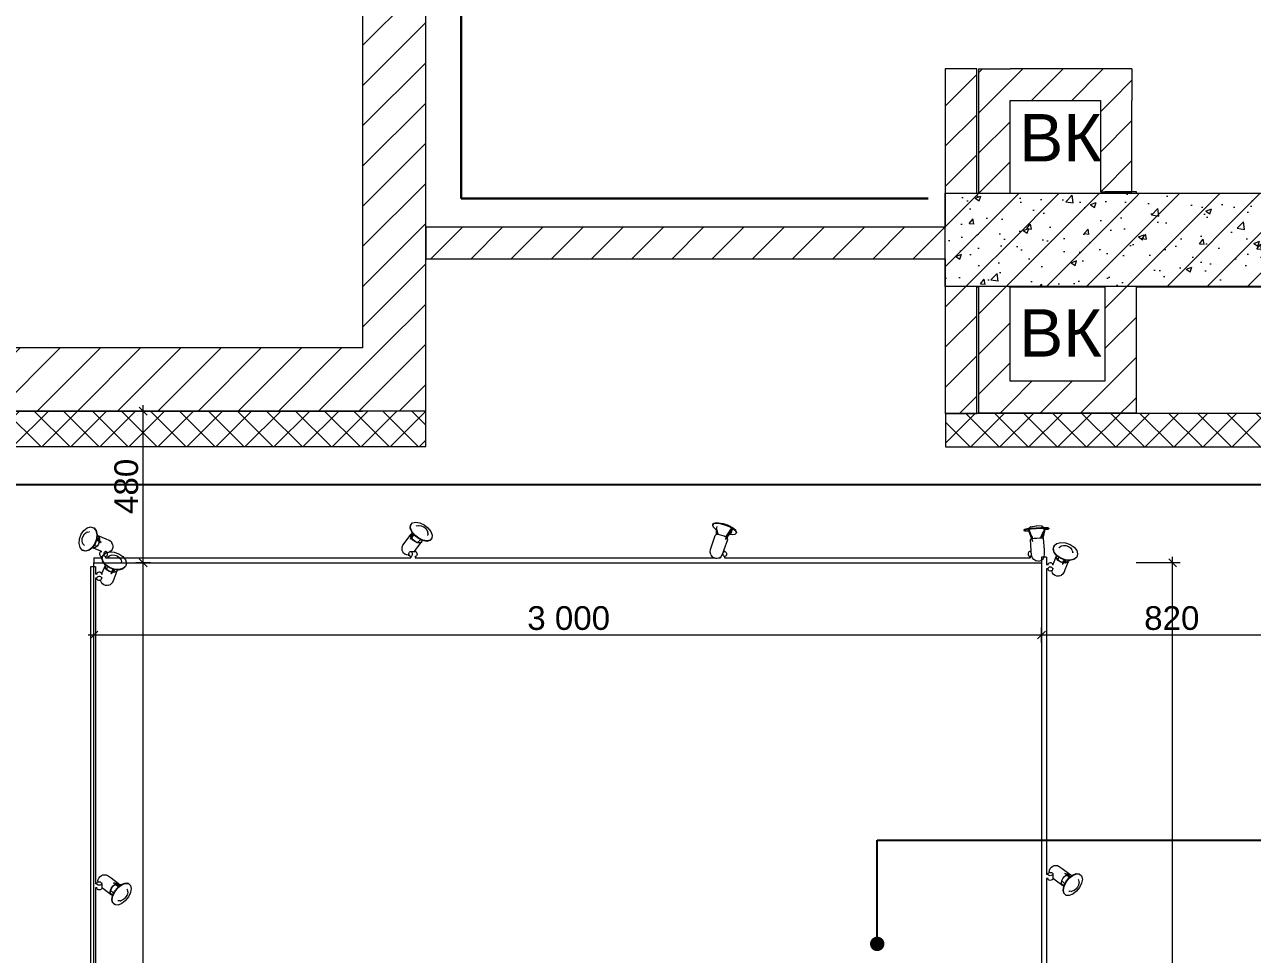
# Model space of a CAD drawing. Header units: millimetres. Extents: x 2336463 to 2579121, y 595385 to 778077.
# Drawn here: x 2346734 to 2350621, y 691897 to 694841 of the extents above; entities that cross this region are included whole.
import ezdxf

# ---------------------------------------------------------------- set-up
doc = ezdxf.new("R2010")
doc.units = ezdxf.units.MM
doc.header["$MEASUREMENT"] = 0
for name, color, linetype in [('+возводимые стены', 7, 'Continuous'), ('+светильники размеры', 7, 'Continuous'), ('сит план', 7, 'Continuous')]:
    doc.layers.add(name, color=color, linetype=linetype)
for name, color, linetype, lineweight in [('+возводимые стены_Ном._пера__1', 7, 'Continuous', 13), ('+возводимые стены_Ном._пера__101', 252, 'Continuous', 5), ('MEP - Электрооборудование.ЭО_Ном._пера__101', 252, 'Continuous', 5), ('сит план_Ном._пера__1', 7, 'Continuous', 13)]:
    doc.layers.add(name, color=color, linetype=linetype, lineweight=lineweight)
for name, color, linetype, lineweight, true_color in [('+возводимые стены_Ном._пера__169', 7, 'Continuous', 5, 0x68b353), ('+возводимые стены_Ном._пера__9', 7, 'Continuous', 15, 0x3dad99), ('+светильники размеры_Ном._пера__242', 7, 'Continuous', 13, 0x1b55b5), ('MEP - Электрооборудование.ЭО_Ном._пера__24', 7, 'Continuous', 30, 0x029e21), ('MEP - Электрооборудование.ЭО_Ном._пера__58', 7, 'Continuous', 5, 0xdf0000), ('сит план_Ном._пера__87', 7, 'Continuous', 20, 0x6a6a6a)]:
    doc.layers.add(name, color=color, linetype=linetype, lineweight=lineweight, true_color=true_color)
doc.styles.add('СГЕНЕРИР_СТИЛЬ_1', font='arial.ttf')
doc.linetypes.add('Сварной шов', pattern='A,0,[2,Р”РёР·Р°Р№РЅ РїСЂРѕРµРєС‚ СЂР°Р±РѕС‡РёР№1.Shx,S=0.079365,R=0,X=0,Y=0],-17,0', length=17)
doc.dimstyles.new('СГЕНЕРИР_СТИЛЬ__1', dxfattribs={"dimtxt": 75, "dimasz": 23.75, "dimexe": 0.18, "dimexo": 300, "dimgap": 0, "dimtad": 1, "dimtih": 1, "dimtoh": 1, "dimdec": 0, "dimzin": 0, "dimdsep": 46, "dimtxsty": 'СГЕНЕРИР_СТИЛЬ_1', "dimblk": 'ARROWHEAD_6', "dimblk1": 'ARROWHEAD_6', "dimblk2": 'ARROWHEAD_6', "dimcen": 0.09, "dimclrd": 256, "dimclre": 256, "dimclrt": 256, "dimazin": 0, "dimtfac": 1, "dimtdec": 4, "dimtmove": 0, "dimatfit": 3, "dimfxl": 0, "dimtolj": 1, "dimtzin": 0, "dimarcsym": 0})
doc.dimstyles.new('СГЕНЕРИР_СТИЛЬ__11', dxfattribs={"dimtxt": 0.18, "dimasz": 91.2, "dimexe": 0.18, "dimexo": 0.0625, "dimgap": 0, "dimtad": 0, "dimtih": 1, "dimtoh": 1, "dimdec": 4, "dimzin": 0, "dimdsep": 46, "dimcen": 0.09, "dimadec": 0, "dimazin": 0, "dimtfac": 1, "dimtdec": 4, "dimtmove": 0, "dimatfit": 3, "dimldrblk": 'ARROWHEAD_11', "dimfxl": 0, "dimtolj": 1, "dimtzin": 0, "dimarcsym": 0})
doc.dimstyles.new('СГЕНЕРИР_СТИЛЬ__2', dxfattribs={"dimtxt": 75, "dimasz": 23.75, "dimexe": 0.18, "dimexo": 300, "dimgap": 0, "dimtad": 1, "dimdec": 0, "dimzin": 0, "dimdsep": 46, "dimtxsty": 'СГЕНЕРИР_СТИЛЬ_1', "dimblk": 'ARROWHEAD_6', "dimblk1": 'ARROWHEAD_6', "dimblk2": 'ARROWHEAD_6', "dimcen": 0.09, "dimclrd": 256, "dimclre": 256, "dimclrt": 256, "dimazin": 0, "dimtfac": 1, "dimtdec": 4, "dimtmove": 0, "dimatfit": 3, "dimfxl": 0, "dimtolj": 1, "dimtzin": 0, "dimarcsym": 0})
pattern_1 = [(45, (2086872.015, 585813.686), (-45.961939, 45.961939), []), (135, (2086872.015, 585813.686), (45.961939, 45.961939), [])]
pattern_2 = [(45, (2086872.015, 585813.69), (-63.63961, 63.63961), [])]

# ---------------------------------------------------------------- blocks, each defined once
blk = doc.blocks.new('Стена_1278', base_point=(2347803.8, 695916.8))
at = {"layer": 'сит план_Ном._пера__87', "linetype": 'Continuous', "lineweight": 20, "true_color": 0x6a6a6a}
h = blk.add_hatch(dxfattribs=at)
h.set_pattern_fill('Блоки_Бетонные_Эффективные', color=251, style=0, pattern_type=2)
h.set_pattern_definition(pattern_2)
h.paths.add_polyline_path([(2348003.8, 693816.8), (2348003.8, 695916.8), (2347803.8, 695916.8), (2347803.8, 693816.8)])
h = blk.add_hatch(dxfattribs=at)
h.set_pattern_fill('Блоки_Бетонные_Эффективные', color=251, style=0, pattern_type=2)
h.set_pattern_definition(pattern_2)
h.paths.add_polyline_path([(2347803.8, 693616.8), (2348003.8, 693616.8), (2347803.8, 693816.8)])
h = blk.add_hatch(dxfattribs=at)
h.set_pattern_fill('Блоки_Бетонные_Эффективные', color=251, style=0, pattern_type=2)
h.set_pattern_definition(pattern_2)
h.paths.add_polyline_path([(2347803.8, 693816.8), (2348003.8, 693616.8), (2348003.8, 693816.8)])
at = {"layer": 'сит план_Ном._пера__1', "color": 7, "linetype": 'Continuous', "lineweight": 13, "flags": 128}
for points in [[(2347803.8, 695916.8), (2347803.8, 693816.8)], [(2348003.8, 695916.8), (2347803.8, 695916.8)], [(2348003.8, 693616.8), (2348003.8, 695916.8)], [(2348003.8, 693616.8), (2347803.8, 693616.8)]]:
    blk.add_lwpolyline(points, dxfattribs=at)
blk = doc.blocks.new('Стена_1279', base_point=(2347803.8, 693816.8))
at = {"layer": 'сит план_Ном._пера__87', "linetype": 'Continuous', "lineweight": 20, "true_color": 0x6a6a6a}
h = blk.add_hatch(dxfattribs=at)
h.set_pattern_fill('Блоки_Бетонные_Эффективные', color=251, style=0, pattern_type=2)
h.set_pattern_definition(pattern_2)
h.paths.add_polyline_path([(2347803.8, 693816.8), (2345803.8, 693816.8), (2345803.8, 693616.8), (2347803.8, 693616.8)])
at = {"layer": 'сит план_Ном._пера__1', "color": 7, "linetype": 'Continuous', "lineweight": 13, "flags": 128}
for points in [[(2347803.8, 693816.8), (2345803.8, 693816.8)], [(2345803.8, 693616.8), (2347803.8, 693616.8)]]:
    blk.add_lwpolyline(points, dxfattribs=at)
blk = doc.blocks.new('Стена_1280', base_point=(2349648.7, 694305.7))
at = {"layer": 'сит план_Ном._пера__87', "linetype": 'Continuous', "lineweight": 20, "true_color": 0x6a6a6a}
h = blk.add_hatch(dxfattribs=at)
h.set_pattern_fill('Блоки_Бетонные_Эффективные', color=251, style=0, pattern_type=2)
h.set_pattern_definition(pattern_2)
h.paths.add_polyline_path([(2349748.7, 694305.7), (2349748.7, 694010.7), (2349753.7, 694010.7), (2349753.7, 694305.7)])
h = blk.add_hatch(dxfattribs=at)
h.set_pattern_fill('Блоки_Бетонные_Эффективные', color=251, style=0, pattern_type=2)
h.set_pattern_definition(pattern_2)
h.paths.add_polyline_path([(2349853.7, 694305.7), (2349853.7, 694010.7), (2350153.7, 694010.7), (2350153.7, 694305.7)])
h = blk.add_hatch(dxfattribs=at)
h.set_pattern_fill('Блоки_Бетонные_Эффективные', color=251, style=0, pattern_type=2)
h.set_pattern_definition(pattern_2)
h.paths.add_polyline_path([(2350253.7, 694305.7), (2350253.7, 694010.7), (2350845.1, 694010.7), (2350845.1, 694305.7)])
at = {"layer": 'сит план_Ном._пера__1', "color": 7, "linetype": 'Continuous', "lineweight": 13, "flags": 128}
for points in [[(2349753.7, 694305.7), (2349748.7, 694305.7)], [(2350153.7, 694305.7), (2349853.7, 694305.7)], [(2350845.1, 694305.7), (2350253.7, 694305.7)], [(2350845.1, 694010.7), (2350845.1, 694305.7)], [(2349748.7, 694010.7), (2349753.7, 694010.7)], [(2349853.7, 694010.7), (2350153.7, 694010.7)], [(2350253.7, 694010.7), (2350845.1, 694010.7)]]:
    blk.add_lwpolyline(points, dxfattribs=at)
blk = doc.blocks.new('Стена_1281', base_point=(2349753.7, 694310.7))
at = {"layer": 'сит план_Ном._пера__87', "linetype": 'Continuous', "lineweight": 20, "true_color": 0x6a6a6a}
h = blk.add_hatch(dxfattribs=at)
h.set_pattern_fill('Блоки_Бетонные_Эффективные', color=251, style=0, pattern_type=2)
h.set_pattern_definition(pattern_2)
h.paths.add_polyline_path([(2349753.7, 694700.7), (2349853.7, 694600.7), (2349853.7, 694700.7)])
h = blk.add_hatch(dxfattribs=at)
h.set_pattern_fill('Блоки_Бетонные_Эффективные', color=251, style=0, pattern_type=2)
h.set_pattern_definition(pattern_2)
h.paths.add_polyline_path([(2349753.7, 694600.7), (2349853.7, 694600.7), (2349753.7, 694700.7)])
h = blk.add_hatch(dxfattribs=at)
h.set_pattern_fill('Блоки_Бетонные_Эффективные', color=251, style=0, pattern_type=2)
h.set_pattern_definition(pattern_2)
h.paths.add_polyline_path([(2349753.7, 694600.7), (2349753.7, 694310.7), (2349853.7, 694310.7), (2349853.7, 694600.7)])
at = {"layer": 'сит план_Ном._пера__1', "color": 7, "linetype": 'Continuous', "lineweight": 13, "flags": 128}
for points in [[(2349753.7, 694700.7), (2349853.7, 694700.7)], [(2349753.7, 694700.7), (2349753.7, 694310.7)], [(2349853.7, 694310.7), (2349853.7, 694600.7)]]:
    blk.add_lwpolyline(points, dxfattribs=at)
blk = doc.blocks.new('Стена_1282', base_point=(2349753.7, 694700.7))
at = {"layer": 'сит план_Ном._пера__87', "linetype": 'Continuous', "lineweight": 20, "true_color": 0x6a6a6a}
h = blk.add_hatch(dxfattribs=at)
h.set_pattern_fill('Блоки_Бетонные_Эффективные', color=251, style=0, pattern_type=2)
h.set_pattern_definition(pattern_2)
h.paths.add_polyline_path([(2350139.7, 694700.7), (2349853.7, 694700.7), (2349853.7, 694600.7), (2350139.7, 694600.7)])
h = blk.add_hatch(dxfattribs=at)
h.set_pattern_fill('Блоки_Бетонные_Эффективные', color=251, style=0, pattern_type=2)
h.set_pattern_definition(pattern_2)
h.paths.add_polyline_path([(2350139.7, 694600.7), (2350239.7, 694600.7), (2350239.7, 694700.7)])
h = blk.add_hatch(dxfattribs=at)
h.set_pattern_fill('Блоки_Бетонные_Эффективные', color=251, style=0, pattern_type=2)
h.set_pattern_definition(pattern_2)
h.paths.add_polyline_path([(2350139.7, 694700.7), (2350139.7, 694600.7), (2350239.7, 694700.7)])
at = {"layer": 'сит план_Ном._пера__1', "color": 7, "linetype": 'Continuous', "lineweight": 13, "flags": 128}
for points in [[(2350239.7, 694700.7), (2349853.7, 694700.7)], [(2350239.7, 694700.7), (2350239.7, 694600.7)], [(2349853.7, 694600.7), (2350139.7, 694600.7)]]:
    blk.add_lwpolyline(points, dxfattribs=at)
blk = doc.blocks.new('Стена_1283', base_point=(2350239.7, 694700.7))
at = {"layer": 'сит план_Ном._пера__87', "linetype": 'Continuous', "lineweight": 20, "true_color": 0x6a6a6a}
h = blk.add_hatch(dxfattribs=at)
h.set_pattern_fill('Блоки_Бетонные_Эффективные', color=251, style=0, pattern_type=2)
h.set_pattern_definition(pattern_2)
h.paths.add_polyline_path([(2350139.7, 694600.7), (2350139.7, 694310.7), (2350239.7, 694310.7), (2350239.7, 694600.7)])
at = {"layer": 'сит план_Ном._пера__1', "color": 7, "linetype": 'Continuous', "lineweight": 13, "flags": 128}
for points in [[(2350139.7, 694600.7), (2350139.7, 694310.7)], [(2350239.7, 694310.7), (2350239.7, 694600.7)], [(2350139.7, 694310.7), (2350239.7, 694310.7)]]:
    blk.add_lwpolyline(points, dxfattribs=at)
blk = doc.blocks.new('Стена_1284', base_point=(2349753.7, 694310.7))
at = {"layer": 'сит план_Ном._пера__87', "linetype": 'Continuous', "lineweight": 20, "true_color": 0x6a6a6a}
h = blk.add_hatch(dxfattribs=at)
h.set_pattern_fill('Блоки_Бетонные_Эффективные', color=251, style=0, pattern_type=2)
h.set_pattern_definition(pattern_2)
h.paths.add_polyline_path([(2349853.7, 693711.3), (2349853.7, 694310.7), (2349753.7, 694310.7), (2349753.7, 693711.3)])
h = blk.add_hatch(dxfattribs=at)
h.set_pattern_fill('Блоки_Бетонные_Эффективные', color=251, style=0, pattern_type=2)
h.set_pattern_definition(pattern_2)
h.paths.add_polyline_path([(2349853.7, 693711.3), (2349753.7, 693611.3), (2349853.7, 693611.3)])
h = blk.add_hatch(dxfattribs=at)
h.set_pattern_fill('Блоки_Бетонные_Эффективные', color=251, style=0, pattern_type=2)
h.set_pattern_definition(pattern_2)
h.paths.add_polyline_path([(2349753.7, 693711.3), (2349753.7, 693611.3), (2349853.7, 693711.3)])
at = {"layer": 'сит план_Ном._пера__1', "color": 7, "linetype": 'Continuous', "lineweight": 13, "flags": 128}
for points in [[(2349753.7, 694310.7), (2349753.7, 694305.7)], [(2349853.7, 694305.7), (2349853.7, 694310.7)], [(2349753.7, 694010.7), (2349753.7, 693611.3)], [(2349853.7, 693711.3), (2349853.7, 694010.7)], [(2349753.7, 693611.3), (2349853.7, 693611.3)]]:
    blk.add_lwpolyline(points, dxfattribs=at)
blk = doc.blocks.new('Стена_1285', base_point=(2349753.7, 693611.3))
at = {"layer": 'сит план_Ном._пера__87', "linetype": 'Continuous', "lineweight": 20, "true_color": 0x6a6a6a}
h = blk.add_hatch(dxfattribs=at)
h.set_pattern_fill('Блоки_Бетонные_Эффективные', color=251, style=0, pattern_type=2)
h.set_pattern_definition(pattern_2)
h.paths.add_polyline_path([(2350153.7, 693711.3), (2349853.7, 693711.3), (2349853.7, 693611.3), (2350153.7, 693611.3)])
h = blk.add_hatch(dxfattribs=at)
h.set_pattern_fill('Блоки_Бетонные_Эффективные', color=251, style=0, pattern_type=2)
h.set_pattern_definition(pattern_2)
h.paths.add_polyline_path([(2350153.7, 693711.3), (2350253.7, 693611.3), (2350253.7, 693711.3)])
h = blk.add_hatch(dxfattribs=at)
h.set_pattern_fill('Блоки_Бетонные_Эффективные', color=251, style=0, pattern_type=2)
h.set_pattern_definition(pattern_2)
h.paths.add_polyline_path([(2350153.7, 693611.3), (2350253.7, 693611.3), (2350153.7, 693711.3)])
at = {"layer": 'сит план_Ном._пера__1', "color": 7, "linetype": 'Continuous', "lineweight": 13, "flags": 128}
for points in [[(2350153.7, 693711.3), (2349853.7, 693711.3)], [(2350253.7, 693611.3), (2350253.7, 693711.3)], [(2349853.7, 693611.3), (2350253.7, 693611.3)]]:
    blk.add_lwpolyline(points, dxfattribs=at)
blk = doc.blocks.new('Стена_1286', base_point=(2350253.7, 693611.3))
at = {"layer": 'сит план_Ном._пера__87', "linetype": 'Continuous', "lineweight": 20, "true_color": 0x6a6a6a}
h = blk.add_hatch(dxfattribs=at)
h.set_pattern_fill('Блоки_Бетонные_Эффективные', color=251, style=0, pattern_type=2)
h.set_pattern_definition(pattern_2)
h.paths.add_polyline_path([(2350253.7, 693711.3), (2350253.7, 694310.7), (2350153.7, 694310.7), (2350153.7, 693711.3)])
at = {"layer": 'сит план_Ном._пера__1', "color": 7, "linetype": 'Continuous', "lineweight": 13, "flags": 128}
for points in [[(2350253.7, 694310.7), (2350153.7, 694310.7)], [(2350153.7, 694310.7), (2350153.7, 694305.7)], [(2350253.7, 694305.7), (2350253.7, 694310.7)], [(2350153.7, 694010.7), (2350153.7, 693711.3)], [(2350253.7, 693711.3), (2350253.7, 694010.7)]]:
    blk.add_lwpolyline(points, dxfattribs=at)
blk = doc.blocks.new('Стена_1306', base_point=(2349648.7, 694099))
at = {"layer": '+возводимые стены_Ном._пера__169', "linetype": 'Continuous', "lineweight": 5, "true_color": 0x68b353}
h = blk.add_hatch(dxfattribs=at)
h.set_pattern_fill('Блоки_Бетонные_Эффективные', color=85, style=0, pattern_type=2)
h.set_pattern_definition(pattern_2)
h.paths.add_polyline_path([(2349648.7, 694199), (2348003.9, 694199.4), (2348003.8, 694099.4), (2349648.7, 694099)])
at = {"layer": '+возводимые стены_Ном._пера__101', "color": 252, "linetype": 'Continuous', "lineweight": 5, "flags": 128}
for points in [[(2348003.9, 694199.4), (2348003.8, 694099.4)], [(2349648.7, 694199), (2348003.9, 694199.4)], [(2348003.8, 694099.4), (2349648.7, 694099)]]:
    blk.add_lwpolyline(points, dxfattribs=at)
blk = doc.blocks.new('Стена_1320', base_point=(2349648.7, 693609.6))
at = {"layer": '+возводимые стены_Ном._пера__169', "linetype": 'Continuous', "lineweight": 5, "true_color": 0x68b353}
h = blk.add_hatch(dxfattribs=at)
h.set_pattern_fill('Блоки_Бетонные_Эффективные', color=85, style=0, pattern_type=2)
h.set_pattern_definition(pattern_2)
h.paths.add_polyline_path([(2349748.7, 693609.6), (2349748.7, 694700.7), (2349648.7, 694700.7), (2349648.7, 693609.6)])
at = {"layer": '+возводимые стены_Ном._пера__101', "color": 252, "linetype": 'Continuous', "lineweight": 5, "flags": 128}
for points in [[(2349748.7, 694700.7), (2349648.7, 694700.7)], [(2349648.7, 694700.7), (2349648.7, 694199)], [(2349748.7, 694305.7), (2349748.7, 694700.7)], [(2349648.7, 694099), (2349648.7, 693609.6)], [(2349748.7, 693609.6), (2349748.7, 694010.7)], [(2349648.7, 693609.6), (2349748.7, 693609.6)]]:
    blk.add_lwpolyline(points, dxfattribs=at)
blk = doc.blocks.new('Набор Источников Света Настенный 25')
at = {"layer": 'MEP - Электрооборудование.ЭО_Ном._пера__58', "color": 12, "linetype": 'Continuous', "lineweight": 5, "true_color": 0xdf0000}
for p, q in [((1500, 0), (-1500, 0)), ((1500, -8), (1500, 0)), ((-1508.7, -19.6), (-1509.8, -27.7)), ((-1509.8, -27.7), (-1508.8, -41.6)), ((-1504.6, -12.5), (-1508.7, -19.6)), ((-1498.2, -7.5), (-1504.6, -12.5)), ((-1500, -8), (-1500, 0)), ((-1500, -8.9), (-1500, -8)), ((-1497.6, -7.2), (-1498.2, -7.5)), ((-1490.2, -5.3), (-1497.6, -7.2)), ((-1490.2, -5.3), (-1482.8, -6.2)), ((-1482.1, -6.4), (-1482.8, -6.2)), ((-1482.1, -6.4), (-1475, -10.4)), ((-1475, -10.4), (-1470, -16.9)), ((-1470, -16.9), (-1467.9, -24.8)), ((-1467.1, -22.9), (-1467.9, -25.1)), ((-1467.9, -24.8), (-1466.9, -38.7)), ((-1467.4, -32.3), (-1466.3, -34.2)), ((-1465.4, -20.9), (-1467.1, -22.9)), ((-1467.1, -36), (-1462.2, -36)), ((-1466.9, -38.7), (-1464.5, -74.4)), ((-1466.3, -34.2), (-1464.4, -35.7)), ((-1466, -20), (-1463.3, -20)), ((-1463.3, -20), (-1465.4, -20.9)), ((-1464.4, -35.7), (-1462.2, -36)), ((-496.4, -16), (-1463.6, -16)), ((-1463.6, -20), (-1463.6, -16)), ((-1461.2, -20.3), (-1463.3, -20)), ((-1462.2, -36), (-1460.2, -35.1)), ((-1459.3, -21.8), (-1461.2, -20.3)), ((-1460.2, -35.1), (-1458.5, -33.1)), ((-1457.9, -24.2), (-1459.3, -21.8)), ((-1458.5, -33.1), (-1457.5, -30.3)), ((-1457.3, -27.2), (-1457.9, -24.2)), ((-1457.5, -30.3), (-1457.3, -27.2)), ((-502.7, -27.6), (-502.1, -24.5)), ((-502.4, -30.6), (-502.7, -27.6)), ((-501.3, -33.3), (-502.4, -30.6)), ((-502.1, -24.5), (-500.8, -22)), ((-499.5, -35.2), (-501.3, -33.3)), ((-500.8, -22), (-498.9, -20.4)), ((-497.3, -36), (-499.5, -35.2)), ((-498.9, -20.4), (-496.7, -20)), ((-495.1, -35.6), (-497.3, -36)), ((-497.3, -36), (-493.6, -36)), ((-496.7, -20), (-494.5, -20.8)), ((-496.7, -20), (-494.1, -20)), ((-496.4, -20), (-496.4, -16)), ((-491.3, -29.3), (-495.6, -41.9)), ((-493.2, -34), (-495.1, -35.6)), ((-494.5, -20.8), (-492.7, -22.7)), ((-492.3, -32.4), (-493.2, -34)), ((-492.7, -22.7), (-491.6, -25.4)), ((-491.6, -25.4), (-491.3, -28.4)), ((-491.3, -28.4), (-491.6, -30.4)), ((-487.2, -22.5), (-491.3, -29.3)), ((-485.6, -20.7), (-487.2, -22.5)), ((-479.5, -16.4), (-485.6, -20.7)), ((-477.5, -16), (-483.6, -16)), ((-483.6, -19.3), (-483.6, -16)), ((-472.2, -15), (-479.5, -16.4)), ((-470.5, -14.7), (-472.2, -15)), ((-467.9, -15), (-470.5, -14.7)), ((-465, -15.8), (-467.9, -15)), ((-462.1, -16.9), (-465, -15.8)), ((483.6, -16), (-464.4, -16)), ((-459.7, -18.2), (-462.1, -16.9)), ((-458.1, -19.6), (-459.7, -18.2)), ((-458.1, -19.6), (-453.5, -24.8)), ((-452.6, -26.9), (-453.5, -24.8)), ((-452.6, -26.9), (-450.4, -34.4)), ((-450.4, -34.4), (-451.4, -42.1)), ((477.2, -27.5), (477.7, -24.5)), ((477.5, -30.6), (477.2, -27.5)), ((478.6, -33.3), (477.5, -30.6)), ((477.7, -24.5), (479, -22)), ((480.2, -35.2), (478.6, -33.3)), ((479, -22), (480.8, -20.4)), ((485.1, -36), (479.5, -43.4)), ((482.3, -36), (480.2, -35.2)), ((480.8, -20.4), (482.9, -20)), ((497.1, -36), (482.3, -36)), ((483.6, -20), (482.9, -20)), ((483.6, -21.4), (483.6, -16)), ((492.1, -27.5), (492.6, -24.5)), ((492.4, -30.6), (492.1, -27.5)), ((493.4, -33.3), (492.4, -30.6)), ((492.6, -24.5), (493.9, -22)), ((495.1, -35.2), (493.4, -33.3)), ((493.9, -22), (495.7, -20.4)), ((497.7, -20), (495, -20)), ((497.1, -36), (495.1, -35.2)), ((495.7, -20.4), (497.7, -20)), ((1463.6, -16), (496.4, -16)), ((496.4, -20), (496.4, -16)), ((499.2, -35.6), (497.1, -36)), ((497.7, -20), (499.8, -20.8)), ((501, -34), (499.2, -35.6)), ((499.8, -20.8), (501.4, -22.7)), ((502.3, -31.5), (501, -34)), ((501.4, -22.7), (502.5, -25.4)), ((505, -24.2), (502.2, -24.8)), ((502.8, -28.5), (502.3, -31.5)), ((502.5, -25.4), (502.8, -28.5)), ((505, -24.2), (509.7, -25)), ((509.7, -25), (514.7, -27.4)), ((515.6, -28), (514.7, -27.4)), ((515.6, -28), (518, -29.9)), ((518, -29.9), (519.3, -31)), ((519.3, -31), (522.6, -35.3)), ((522.6, -35.3), (524.3, -39.5)), ((1442.6, -42.8), (1445.8, -38.2)), ((1445.8, -38.2), (1449.7, -35.1)), ((1449.7, -35.1), (1454.3, -33.1)), ((1454.3, -33.1), (1458.2, -32)), ((1457.6, -25.7), (1457.4, -28.8)), ((1457.4, -28.8), (1458.1, -31.8)), ((1458.7, -23), (1457.6, -25.7)), ((1458.1, -31.8), (1459.6, -34.2)), ((1460.5, -21), (1458.7, -23)), ((1459.6, -34.2), (1461.6, -35.7)), ((1462.7, -20), (1460.5, -21)), ((1461.6, -35.7), (1463.9, -36)), ((1465, -20.3), (1462.7, -20)), ((1465.2, -20), (1462.7, -20)), ((1463.6, -20), (1463.6, -16)), ((1463.9, -36), (1466.1, -35)), ((1465.6, -36), (1463.9, -36)), ((1467, -21.8), (1465, -20.3)), ((1466.1, -35), (1467.9, -33)), ((1468.5, -24.2), (1467, -21.8)), ((1467.9, -33), (1469, -30.3)), ((1469.2, -27.2), (1468.5, -24.2)), ((1469, -30.3), (1469.2, -27.2)), ((1477.3, -36), (1475.6, -36)), ((1475.7, -36), (1480.6, -37.9)), ((1500, -16), (1476.4, -16)), ((1476.4, -21.6), (1476.4, -16)), ((1478.4, -20.3), (1476.4, -20.1)), ((1477.3, -36), (1479.5, -35)), ((1480.4, -21.8), (1478.4, -20.3)), ((1479.5, -35), (1481.3, -33)), ((1481.9, -24.2), (1480.4, -21.8)), ((1480.6, -37.9), (1505.1, -47.8)), ((1481.3, -33), (1482.4, -30.3)), ((1482.6, -27.2), (1481.9, -24.2)), ((1482.4, -30.3), (1482.6, -27.2)), ((1500, -11.1), (1500, -8)), ((1500, -13.7), (1500, -11.1)), ((1500, -15.4), (1500, -13.7)), ((1500, -16), (1500, -15.4)), ((1515.2, -39.8), (1526.1, -36.9)), ((1516.7, -40.4), (1527.6, -37.4)), ((1526.1, -36.9), (1535.7, -39.8)), ((1527.6, -37.4), (1537.2, -40.4)), ((-1508.8, -41.6), (-1506.4, -77.3)), ((-1506.4, -77.3), (-1506.4, -77.4)), ((-1506.4, -77.4), (-1504.6, -77.8)), ((-1493, -77.8), (-1485, -77.4)), ((-1485, -77.4), (-1477, -76.7)), ((-1477, -76.7), (-1471.1, -76)), ((-1472.6, -76.2), (-1471.5, -81.3)), ((-1457.8, -105.4), (-1471.7, -68.2)), ((-1471.3, -76), (-1461.1, -105.4)), ((-1457.1, -105.3), (-1470.8, -68.6)), ((-1468.2, -75.5), (-1465.9, -75.1)), ((-1465.9, -75.1), (-1464.5, -74.5)), ((-1464.5, -74.4), (-1464.5, -74.5)), ((-521.4, -107.2), (-499.2, -74)), ((-520.8, -107.7), (-498.3, -74)), ((-495.6, -41.9), (-506.7, -74.2)), ((-506.7, -74.2), (-505.5, -77.2)), ((-506.7, -74.2), (-506.7, -74.2)), ((-505.5, -77.2), (-502.8, -79.5)), ((-455.7, -54.8), (-466.8, -87)), ((-451.4, -42.1), (-455.7, -54.8)), ((429.9, -78.2), (435.7, -71.7)), ((429.9, -78.2), (430.9, -76.9)), ((430.9, -76.9), (436.7, -70.4)), ((435.7, -71.7), (445.7, -69.5)), ((436.7, -70.4), (446.7, -68.1)), ((445.7, -69.5), (458.4, -71.7)), ((446.7, -68.1), (459.4, -70.4)), ((458.4, -71.7), (471.9, -78.2)), ((459.4, -70.4), (472.9, -76.9)), ((461.3, -71.3), (461.6, -67.3)), ((479.5, -43.4), (461.6, -67.2)), ((461.6, -67.3), (464.6, -63.9)), ((461.6, -67.2), (461.6, -67.3)), ((462.2, -71.7), (462.5, -67.8)), ((462.5, -67.8), (465.4, -64.6)), ((464.6, -63.9), (469.9, -62.7)), ((465.4, -64.6), (470.4, -63.5)), ((466.7, -73.3), (465.9, -73.5)), ((475.7, -64.4), (466.7, -73.3)), ((469.9, -62.7), (476.6, -63.9)), ((470.4, -63.5), (476.7, -64.6)), ((472.9, -76.9), (485.2, -86.6)), ((476.6, -63.9), (483.7, -67.3)), ((476.7, -64.6), (483.5, -67.8)), ((483.5, -67.8), (489.6, -72.7)), ((483.7, -67.3), (490.1, -72.4)), ((489.6, -72.7), (494.1, -78.4)), ((490.1, -72.4), (494.9, -78.4)), ((492.3, -95.6), (498.5, -73.5)), ((492.8, -96.2), (499.1, -73.9)), ((514.8, -65.6), (496.9, -89.4)), ((521.8, -56.2), (514.8, -65.6)), ((524.5, -50), (521.8, -56.2)), ((524.3, -39.5), (524.8, -45.3)), ((524.8, -45.3), (524.5, -50)), ((1440.2, -53.7), (1440.7, -48.3)), ((1441.3, -58.3), (1440.2, -53.7)), ((1440.7, -48.3), (1442.6, -42.8)), ((1441.3, -58.3), (1443.4, -63.4)), ((1446.7, -67.4), (1443.4, -63.4)), ((1446.7, -67.4), (1451.7, -71.1)), ((1451.7, -71.1), (1461.6, -75.1)), ((1461.6, -75.1), (1487.1, -85.3)), ((1491, -74.8), (1476.9, -65.5)), ((1491.3, -73.9), (1477.4, -64.7)), ((1482, -74.5), (1482.4, -69.1)), ((1483.6, -81), (1482, -74.5)), ((1482.6, -66.8), (1485.4, -59.1)), ((1482.7, -74.1), (1483.1, -69.6)), ((1484.2, -80.3), (1482.7, -74.1)), ((1482.8, -73.1), (1490.6, -77.9)), ((1482.9, -66.8), (1491.9, -72.4)), ((1483.3, -66.8), (1485.9, -59.5)), ((1483.3, -67), (1483.3, -66.8)), ((1485.4, -59.1), (1489.9, -52.5)), ((1485.9, -59.5), (1490.2, -53.3)), ((1489.7, -89.9), (1490.9, -75.2)), ((1489.9, -52.5), (1495.4, -48.2)), ((1490.2, -53.3), (1495.5, -49.1)), ((1490.9, -52.7), (1500.1, -54.8)), ((1490.9, -75.2), (1496.1, -60.5)), ((1491.1, -90.4), (1492.3, -75.8)), ((1492.3, -75.8), (1497.6, -61.1)), ((1495.4, -48.2), (1501.1, -46.6)), ((1495.5, -49.1), (1500.9, -47.7)), ((1496.1, -60.5), (1504.7, -48.1)), ((1497.6, -61.1), (1506.1, -48.7)), ((1500.9, -47.7), (1504.3, -48.7)), ((1501.1, -46.6), (1505, -47.8)), ((1504.7, -48.1), (1515.2, -39.8)), ((1506.1, -48.7), (1516.7, -40.4)), ((1529.9, -54.6), (1531.1, -55.7)), ((1531.1, -55.7), (1535.1, -60.5)), ((1537, -77.3), (1534.2, -85)), ((1535.1, -60.5), (1536, -63)), ((1537.2, -40.4), (1535.7, -39.8)), ((1536, -63), (1537.7, -69.6)), ((1537.7, -69.6), (1537, -77.3)), ((1537.2, -40.4), (1544, -48.7)), ((1545.9, -75.8), (1540.6, -90.4)), ((1544, -48.7), (1547.1, -61.1)), ((1547.1, -61.1), (1545.9, -75.8)), ((-1520.7, -106.8), (-1523.4, -108)), ((-1523.4, -108), (-1520, -108.9)), ((-1523.2, -110), (-1523.4, -108)), ((-1523.2, -110), (-1519.8, -110.9)), ((-1512.3, -105.3), (-1520.7, -106.8)), ((-1520, -108.9), (-1511, -109.2)), ((-1519.8, -110.9), (-1510.9, -111.2)), ((-1510.4, -105), (-1512.3, -105.3)), ((-1511, -109.2), (-1497.9, -108.9)), ((-1510.9, -111.2), (-1497.7, -110.9)), ((-1510.5, -105.4), (-1504, -77.8)), ((-1508, -105.4), (-1510.5, -105.4)), ((-1507.4, -99.5), (-1508.3, -103.2)), ((-1508.3, -103.2), (-1507.9, -107)), ((-1504.2, -94.8), (-1507.4, -99.5)), ((-1506.4, -111.1), (-1504, -114.1)), ((-1501.4, -77.9), (-1505.3, -96.4)), ((-1504.6, -77.8), (-1499.9, -78)), ((-1500.7, -77.9), (-1504.3, -95)), ((-1498.5, -83.2), (-1504.2, -94.8)), ((-1504, -114.1), (-1500.5, -116.2)), ((-1500.5, -116.2), (-1499, -116.6)), ((-1499.9, -78), (-1493, -77.8)), ((-1499, -116.6), (-1482.6, -117.7)), ((-1498.2, -77.9), (-1498.5, -83.2)), ((-1497.9, -108.9), (-1482.5, -108)), ((-1497.7, -110.9), (-1482.4, -110)), ((-1466.3, -114.3), (-1482.6, -117.7)), ((-1482.5, -108), (-1467.3, -106.8)), ((-1482.4, -110), (-1467.2, -108.7)), ((-1471.5, -81.3), (-1467.3, -87.7)), ((-1467.3, -106.8), (-1454.6, -105.3)), ((-1467.2, -108.7), (-1454.5, -107.3)), ((-1466.3, -114.3), (-1465.1, -113.8)), ((-1462, -111.2), (-1465.1, -113.8)), ((-1460, -107.9), (-1462, -111.2)), ((-1461.1, -105.4), (-1457.8, -105.4)), ((-1455.9, -101.4), (-1458.6, -101.4)), ((-1457.1, -105.3), (-1457.8, -105.4)), ((-1447, -101.7), (-1455.9, -101.4)), ((-1454.6, -105.3), (-1446.3, -103.8)), ((-1454.5, -107.3), (-1446.1, -105.8)), ((-1443.6, -102.5), (-1447, -101.7)), ((-1446.3, -103.8), (-1443.6, -102.5)), ((-1446.1, -105.8), (-1443.4, -104.5)), ((-1443.4, -104.5), (-1443.6, -102.5)), ((-534.5, -96.8), (-533.9, -95)), ((-534.5, -96.8), (-532.2, -102.4)), ((-530.4, -91.2), (-533.9, -95)), ((-533.9, -95), (-531.6, -100.6)), ((-532.2, -102.4), (-524.5, -109)), ((-531.6, -100.6), (-523.9, -107.2)), ((-521.7, -89.9), (-530.4, -91.2)), ((-524.5, -109), (-512.5, -115.7)), ((-523.9, -107.2), (-511.9, -113.9)), ((-513.3, -90.8), (-521.7, -89.9)), ((-521.4, -107.2), (-520.8, -107.7)), ((-517.6, -107.7), (-520.8, -107.7)), ((-518.1, -96.3), (-519.2, -99.7)), ((-516, -93.3), (-518.1, -96.3)), ((-500.5, -81.2), (-517.6, -107.7)), ((-513.9, -91.1), (-516, -93.3)), ((-509.5, -88.6), (-513.9, -91.1)), ((-512.5, -115.7), (-498.1, -121.3)), ((-511.9, -113.9), (-497.5, -119.5)), ((-510.8, -116.4), (-506.1, -119)), ((-508.2, -87.5), (-509.5, -88.6)), ((-500.7, -81.1), (-495.2, -84.2)), ((-495.2, -84.2), (-487.6, -87.1)), ((-487.6, -87.1), (-479.9, -89.1)), ((-479.9, -89.1), (-473.3, -89.8)), ((-475.7, -89.5), (-475.9, -90.5)), ((-475.9, -90.5), (-473.3, -102.7)), ((-472.8, -89.7), (-473.4, -102.1)), ((-473.3, -89.8), (-468.7, -89.1)), ((-473.3, -102.7), (-471.3, -107.7)), ((-472.2, -89.6), (-472.8, -103.8)), ((-471.4, -111.4), (-472.7, -114.7)), ((-471.3, -107.7), (-471.4, -111.4)), ((-471.3, -107.7), (-469.8, -107.7)), ((-469.8, -107.7), (-469.4, -89.2)), ((-468, -107.2), (-469.7, -106.3)), ((-468.7, -89.1), (-466.8, -87.1)), ((-460.2, -113.9), (-468, -107.2)), ((-466.8, -87), (-466.8, -87.1)), ((-457.9, -119.5), (-460.2, -113.9)), ((429.2, -87.9), (429.9, -78.2)), ((433.8, -99.3), (429.2, -87.9)), ((442.9, -110.7), (433.8, -99.3)), ((442.5, -94), (442.9, -88.4)), ((442.5, -94), (442.8, -96.9)), ((445.2, -102.9), (442.8, -96.9)), ((443.4, -86.7), (442.9, -88.4)), ((455.1, -120.4), (442.9, -110.7)), ((450, -108.9), (445.2, -102.9)), ((450, -108.9), (450.5, -109.6)), ((455.9, -113.9), (450.5, -109.6)), ((461.9, -116.7), (455.9, -113.9)), ((471.9, -78.2), (484.2, -87.9)), ((480.2, -115.8), (478.8, -116.8)), ((484.2, -87.9), (493.2, -99.3)), ((485.2, -86.6), (494.2, -98)), ((493.8, -77.9), (487.6, -89.4)), ((487.7, -86.5), (487.6, -89.7)), ((494.5, -78.4), (489.9, -92.6)), ((493.2, -99.3), (497.8, -110.7)), ((493.9, -92.8), (493.7, -92.9)), ((496.9, -89.4), (493.9, -92.8)), ((494.1, -78.4), (494.3, -79)), ((494.2, -98), (498.8, -109.4)), ((496, -88.9), (494.3, -90.8)), ((496.4, -84.1), (496, -88.9)), ((496.3, -83.9), (496.4, -84.1)), ((496.6, -82.7), (497.3, -84.4)), ((497.3, -84.4), (496.9, -89.4)), ((496.9, -89.4), (496.9, -89.4)), ((497.8, -110.7), (497.1, -120.4)), ((498.8, -109.4), (498.1, -119.1)), ((1487.2, -85.4), (1483.6, -81)), ((1487.6, -84.4), (1484.2, -80.3)), ((1487.1, -85.3), (1487.2, -85.4)), ((1490, -86.2), (1487.2, -85.4)), ((1490, -85.2), (1487.6, -84.4)), ((1492.7, -102.3), (1489.7, -89.9)), ((1494.1, -102.9), (1491.1, -90.4)), ((1499.6, -110.6), (1492.7, -102.3)), ((1501, -111.2), (1494.1, -102.9)), ((1501, -111.2), (1499.6, -110.6)), ((1510.6, -114.1), (1501, -111.2)), ((1521.5, -111.2), (1510.6, -114.1)), ((1514, -98.7), (1515.6, -98.8)), ((1522, -97.1), (1515.6, -98.8)), ((1532, -102.9), (1521.5, -111.2)), ((1522, -97.1), (1524.2, -96)), ((1529.7, -91.6), (1524.2, -96)), ((1534.2, -85), (1529.7, -91.6)), ((1540.6, -90.4), (1532, -102.9)), ((-506.1, -119), (-499.6, -121.5)), ((-499.6, -121.5), (-493.1, -123.2)), ((-498.1, -121.3), (-483.4, -125.1)), ((-497.5, -119.5), (-482.8, -123.3)), ((-493.1, -123.2), (-489.4, -123.6)), ((-483.4, -125.1), (-470.8, -126.4)), ((-482.8, -123.3), (-470.2, -124.6)), ((-470.8, -126.4), (-462, -125.1)), ((-470.2, -124.6), (-461.4, -123.3)), ((-462, -125.1), (-458.6, -121.3)), ((-461.4, -123.3), (-457.9, -119.5)), ((-458.6, -121.3), (-457.9, -119.5)), ((468.6, -126.9), (455.1, -120.4)), ((463.5, -117.4), (461.9, -116.7)), ((470.2, -118.6), (463.5, -117.4)), ((481.3, -129.2), (468.6, -126.9)), ((472.9, -118.1), (470.2, -118.6)), ((478.8, -116.8), (472.9, -118.1)), ((491.4, -126.9), (481.3, -129.2)), ((497.1, -120.4), (491.4, -126.9)), ((497.1, -120.4), (498.1, -119.1))]:
    blk.add_line(p, q, dxfattribs=at)
blk = doc.blocks.new('*D3930', base_point=(2086872, 585813.7))
at = {"layer": '+светильники размеры_Ном._пера__242', "color": 152, "linetype": 'Continuous', "lineweight": 13, "true_color": 0x1b55b5}
for p, q in [((2346953.4, 692884.9), (2346953.4, 692931.8)), ((2349953.4, 692884.9), (2349953.4, 692931.8)), ((2346934.7, 692908.3), (2346953.4, 692908.3)), ((2346965.9, 692920.8), (2346940.9, 692895.8)), ((2346953.4, 692908.3), (2349953.4, 692908.3)), ((2349965.9, 692920.8), (2349940.9, 692895.8))]:
    blk.add_line(p, q, dxfattribs=at)
at = {"layer": '+светильники размеры_Ном._пера__242', "color": 152, "lineweight": 13, "true_color": 0x1b55b5, "insert": (2348325.2, 692923.3), "char_height": 75, "attachment_point": 7, "style": 'СГЕНЕРИР_СТИЛЬ_1'}
blk.add_mtext('\\A1;{\\pql;\\fArial|b0|i0|c204|p38;3\xa0000}', dxfattribs=at)
blk = doc.blocks.new('ARROWHEAD_6')
at = {"color": 0, "linetype": 'Continuous', "lineweight": 0}
for p, q in [((0, 0), (-1, 0)), ((-0.5, -0.5), (0.5, 0.5))]:
    blk.add_line(p, q, dxfattribs=at)
blk = doc.blocks.new('*D3931', base_point=(2086872, 585813.7))
at = {"layer": '+светильники размеры_Ном._пера__242', "color": 152, "linetype": 'Continuous', "lineweight": 13, "true_color": 0x1b55b5}
for p, q in [((2349953.4, 692884.9), (2349953.4, 692931.8)), ((2350773.8, 692884.9), (2350773.8, 692931.8)), ((2349965.9, 692920.8), (2349940.9, 692895.8)), ((2349953.4, 692908.3), (2350773.8, 692908.3)), ((2350786.3, 692920.8), (2350761.3, 692895.8))]:
    blk.add_line(p, q, dxfattribs=at)
at = {"layer": '+светильники размеры_Ном._пера__242', "color": 152, "lineweight": 13, "true_color": 0x1b55b5, "insert": (2350278.3, 692923.3), "char_height": 75, "attachment_point": 7, "style": 'СГЕНЕРИР_СТИЛЬ_1'}
blk.add_mtext('\\A1;{\\pql;\\fArial|b0|i0|c204|p38;820}', dxfattribs=at)
blk = doc.blocks.new('*D3935', base_point=(2086872, 585813.7))
at = {"layer": '+светильники размеры_Ном._пера__242', "color": 152, "linetype": 'Continuous', "lineweight": 13, "true_color": 0x1b55b5}
for p, q in [((2347132.5, 693136.5), (2347085.6, 693136.5)), ((2347096.5, 693149), (2347121.5, 693124)), ((2347109, 690136.5), (2347109, 693136.5)), ((2347132.5, 690136.5), (2347085.6, 690136.5)), ((2347096.5, 690149), (2347121.5, 690124)), ((2347109, 690117.7), (2347109, 690136.5))]:
    blk.add_line(p, q, dxfattribs=at)
at = {"layer": '+светильники размеры_Ном._пера__242', "color": 152, "lineweight": 13, "true_color": 0x1b55b5, "insert": (2347094, 691508.2), "char_height": 75, "attachment_point": 7, "rotation": 90, "style": 'СГЕНЕРИР_СТИЛЬ_1'}
blk.add_mtext('\\A1;{\\pql;\\fArial|b0|i0|c204|p38;3\xa0000}', dxfattribs=at)
blk = doc.blocks.new('*D3936', base_point=(2086872, 585813.7))
at = {"layer": '+светильники размеры_Ном._пера__242', "color": 152, "linetype": 'Continuous', "lineweight": 13, "true_color": 0x1b55b5}
for p, q in [((2347121.5, 693604.3), (2347096.5, 693629.3)), ((2347109, 693616.8), (2347109, 693635.6)), ((2347703.8, 693616.8), (2347085.6, 693616.8)), ((2347109, 693136.5), (2347109, 693616.8)), ((2347132.5, 693136.5), (2347085.6, 693136.5)), ((2347096.5, 693149), (2347121.5, 693124))]:
    blk.add_line(p, q, dxfattribs=at)
at = {"layer": '+светильники размеры_Ном._пера__242', "color": 152, "lineweight": 13, "true_color": 0x1b55b5, "insert": (2347094, 693291.3), "char_height": 75, "attachment_point": 7, "rotation": 90, "style": 'СГЕНЕРИР_СТИЛЬ_1'}
blk.add_mtext('\\A1;{\\pql;\\fArial|b0|i0|c204|p38;480}', dxfattribs=at)
blk = doc.blocks.new('*D3937', base_point=(2086872, 585813.7))
at = {"layer": '+светильники размеры_Ном._пера__242', "color": 152, "linetype": 'Continuous', "lineweight": 13, "true_color": 0x1b55b5}
for p, q in [((2350391.8, 693136.5), (2350253.4, 693136.5)), ((2350380.9, 693124), (2350355.9, 693149)), ((2350368.4, 693136.5), (2350368.4, 693155.2)), ((2350368.4, 690136.5), (2350368.4, 693136.5)), ((2350391.8, 690136.5), (2350253.4, 690136.5)), ((2350355.9, 690149), (2350380.9, 690124)), ((2350368.4, 690117.7), (2350368.4, 690136.5))]:
    blk.add_line(p, q, dxfattribs=at)
at = {"layer": '+светильники размеры_Ном._пера__242', "color": 152, "lineweight": 13, "true_color": 0x1b55b5, "insert": (2350353.4, 691508.2), "char_height": 75, "attachment_point": 7, "rotation": 90, "style": 'СГЕНЕРИР_СТИЛЬ_1'}
blk.add_mtext('\\A1;{\\pql;\\fArial|b0|i0|c204|p38;3\xa0000}', dxfattribs=at)
blk = doc.blocks.new('ARROWHEAD_11')
at = {"color": 0, "linetype": 'Continuous', "lineweight": 0}
blk.add_line((0, 0), (-1, 0), dxfattribs=at)
at = {"color": 0, "linetype": 'Continuous', "lineweight": 0, "const_width": 0.25, "flags": 128}
blk.add_lwpolyline([(-0.125, 0, 1), (0.125, 0, 1)], format="xyb", close=True, dxfattribs=at)

msp = doc.modelspace()

# ---------------------------------------------------------------- hatches: boundary and pattern name
at = {"layer": '+возводимые стены_Ном._пера__9', "linetype": 'Continuous', "lineweight": 15, "true_color": 0x3dad99}
h = msp.add_hatch(dxfattribs=at)
h.set_pattern_fill('Блоки_Бетонные', color=135, style=0, pattern_type=2)
h.set_pattern_definition(pattern_1)
h.paths.add_polyline_path([(2348003.8, 693616.8), (2345898.8, 693616.8), (2345898.8, 693504.6), (2348003.8, 693504.6)])
h = msp.add_hatch(dxfattribs=at)
h.set_pattern_fill('Блоки_Бетонные', color=135, style=0, pattern_type=2)
h.set_pattern_definition(pattern_1)
h.paths.add_polyline_path([(2351649.1, 693609.6), (2349649.3, 693609.6), (2349649.3, 693503.6), (2351649.1, 693503.6)])
at = {"layer": 'сит план_Ном._пера__1', "linetype": 'Continuous', "lineweight": 13}
h = msp.add_hatch(dxfattribs=at)
h.set_pattern_fill('AR_CONC', style=0, pattern_type=2)
h.set_pattern_definition([(50, (2086872.01, 585813.69), (-182.18467, 15.939086), [19.05, -209.55]), (355, (2086872.01, 585813.69), (-35.24342, 191.05685), [15.24, -167.64058]), (100.451445, (2086887.2, 585812.36), (146.94125, 175.11775), [16.19001, -178.09024]), (46.1842, (2086872.01, 585864.49), (-271.07904, 42.04233), [28.575, -314.325]), (96.63556, (2086894.6, 585860.98), (237.40413, 247.42612), [24.28502, -267.1356]), (351.18415, (2086872.01, 585864.49), (237.40413, 247.42612), [22.85997, -251.45973]), (21, (2086897.41, 585851.79), (-151.61439, 102.2652), [19.05, -209.55]), (326, (2086897.41, 585851.79), (61.80203, 184.18797), [15.24, -167.64]), (71.451445, (2086910.05, 585843.26), (213.41642, 81.92277), [16.19001, -178.08994]), (37.5, (2086872.015, 585813.686), (3.088603, 84.555039), [0, -165.608, 0, -170.18, 0, -168.275]), (7.5, (2086872.015, 585813.69), (66.819663, 100.180575), [0, -97.028, 0, -161.798, 0, -64.135]), (327.5, (2086815.37, 585813.686), (-135.590595, 5.728744), [0, -63.5, 0, -198.12, 0, -262.89]), (317.5, (2086789.97, 585813.69), (148.12918, 25.42649), [0, -82.55, 0, -131.572, 0, -186.69])])
h.paths.add_polyline_path([(2349648.7, 694307), (2350848.7, 694307), (2350848.7, 694011), (2349648.7, 694011)])

# ---------------------------------------------------------------- linework, layer by layer
at = {"layer": '+возводимые стены_Ном._пера__1', "color": 7, "linetype": 'Continuous', "lineweight": 13, "flags": 128}
for points in [[(2348003.8, 693616.8), (2345898.8, 693616.8), (2345898.8, 693504.6), (2348003.8, 693504.6)], [(2351649.1, 693609.6), (2349649.3, 693609.6), (2349649.3, 693503.6), (2351649.1, 693503.6)]]:
    msp.add_lwpolyline(points, close=True, dxfattribs=at)
at = {"layer": 'MEP - Электрооборудование.ЭО_Ном._пера__24', "color": 104, "linetype": 'Сварной шов', "lineweight": 30, "true_color": 0x029e21}
for p, q in [((2348116.2, 697492.2), (2348116.2, 694290.4)), ((2348116.2, 694290.4), (2349594, 694290.4))]:
    msp.add_line(p, q, dxfattribs=at)
at = {"layer": 'MEP - Электрооборудование.ЭО_Ном._пера__58', "color": 12, "linetype": 'Continuous', "lineweight": 5, "true_color": 0xdf0000}
for p, q in [((2346953.4, 693136.5), (2349953.4, 693136.5)), ((2346953.4, 690136.5), (2346953.4, 693136.5)), ((2349953.4, 693136.5), (2349953.4, 690136.5))]:
    msp.add_line(p, q, dxfattribs=at)
at = {"layer": 'сит план_Ном._пера__1', "color": 7, "linetype": 'Continuous', "lineweight": 13, "flags": 128}
msp.add_lwpolyline([(2349648.7, 694307), (2350848.7, 694307), (2350848.7, 694011), (2349648.7, 694011)], close=True, dxfattribs=at)

# ---------------------------------------------------------------- block references
at = {"layer": '+возводимые стены', "color": 252, "lineweight": 5}
for name, p in [('Стена_1320', (2349648.7, 693609.6)), ('Стена_1306', (2349648.7, 694099))]:
    msp.add_blockref(name, p, dxfattribs=at)
at = {"layer": 'MEP - Электрооборудование.ЭО_Ном._пера__58', "color": 12, "linetype": 'Continuous', "lineweight": 5, "true_color": 0xdf0000, "zscale": 1000}
for p, rotation in [((2348453.4, 693136.5), 180), ((2349953.4, 691654.1), 90), ((2346941.9, 691624.2), 90)]:
    msp.add_blockref('Набор Источников Света Настенный 25', p, dxfattribs=dict(at, rotation=rotation))
at = {"layer": 'сит план', "color": 7, "lineweight": 13}
for name, p in [('Стена_1278', (2347803.8, 695916.8)), ('Стена_1281', (2349753.7, 694310.7)), ('Стена_1282', (2349753.7, 694700.7)), ('Стена_1283', (2350239.7, 694700.7)), ('Стена_1280', (2349648.7, 694305.7)), ('Стена_1284', (2349753.7, 694310.7)), ('Стена_1286', (2350253.7, 693611.3)), ('Стена_1279', (2347803.8, 693816.8)), ('Стена_1285', (2349753.7, 693611.3))]:
    msp.add_blockref(name, p, dxfattribs=at)

# ---------------------------------------------------------------- texts
at = {"layer": 'сит план_Ном._пера__1', "color": 7, "linetype": 'Continuous', "lineweight": 13, "char_height": 150, "attachment_point": 1, "style": 'СГЕНЕРИР_СТИЛЬ_1'}
for insert in [(2349882.3, 694557.3), (2349882.3, 693939.5)]:
    msp.add_mtext('\\A1;{\\pql;\\fArial|b0|i0|c204|p38;ВК}', dxfattribs=dict(at, insert=insert))

# ---------------------------------------------------------------- dimensions: what is measured, and where the dimension line sits
at = {"layer": '+светильники размеры', "color": 152, "linetype": 'Continuous', "lineweight": 13, "true_color": 0x1b55b5}
for base, p1, p2, picture, middle in [((2347109, 693616.8), (2346953.4, 693136.5), (2348003.8, 693616.8), '*D3936', (2347056.5, 693377)), ((2347109, 693136.5), (2346953.4, 690136.5), (2346953.4, 693136.5), '*D3935', (2347056.5, 691637.1)), ((2350368.4, 693136.5), (2349953.4, 690136.5), (2349953.4, 693136.5), '*D3937', (2350315.9, 691637.1))]:
    dim = msp.add_linear_dim(base=base, p1=p1, p2=p2, angle=90, dimstyle='СГЕНЕРИР_СТИЛЬ__2', dxfattribs=at)
    dim.commit()
    dim.dimension.update_dxf_attribs({"geometry": picture, "text_midpoint": middle, "dimtype": 160, "text_rotation": 90})
for base, p1, p2, picture, middle in [((2349953.4, 692908.3), (2346953.4, 693136.5), (2349953.4, 693136.5), '*D3930', (2348454, 692960.8)), ((2350773.8, 692908.3), (2349953.4, 693136.5), (2350773.8, 693136.4), '*D3931', (2350364, 692960.8))]:
    dim = msp.add_linear_dim(base=base, p1=p1, p2=p2, dimstyle='СГЕНЕРИР_СТИЛЬ__1', dxfattribs=at)
    dim.commit()
    dim.dimension.update_dxf_attribs({"geometry": picture, "text_midpoint": middle, "dimtype": 160})

# ---------------------------------------------------------------- leaders
at = {"layer": 'MEP - Электрооборудование.ЭО_Ном._пера__101', "color": 252, "linetype": 'Continuous', "lineweight": 5, "annotation_type": 0, "has_hookline": 1, "hookline_direction": 0}
for points, text_width in [([(2346196.3, 693384.1), (2355778.9, 693384.1)], 649.6), ([(2349433.1, 691930.4), (2349433.1, 692258.8), (2355778.9, 692258.8)], 1514.7)]:
    msp.add_leader(points, dimstyle='СГЕНЕРИР_СТИЛЬ__11', dxfattribs=dict(at, text_width=text_width))

doc.saveas('drawing.dxf')
